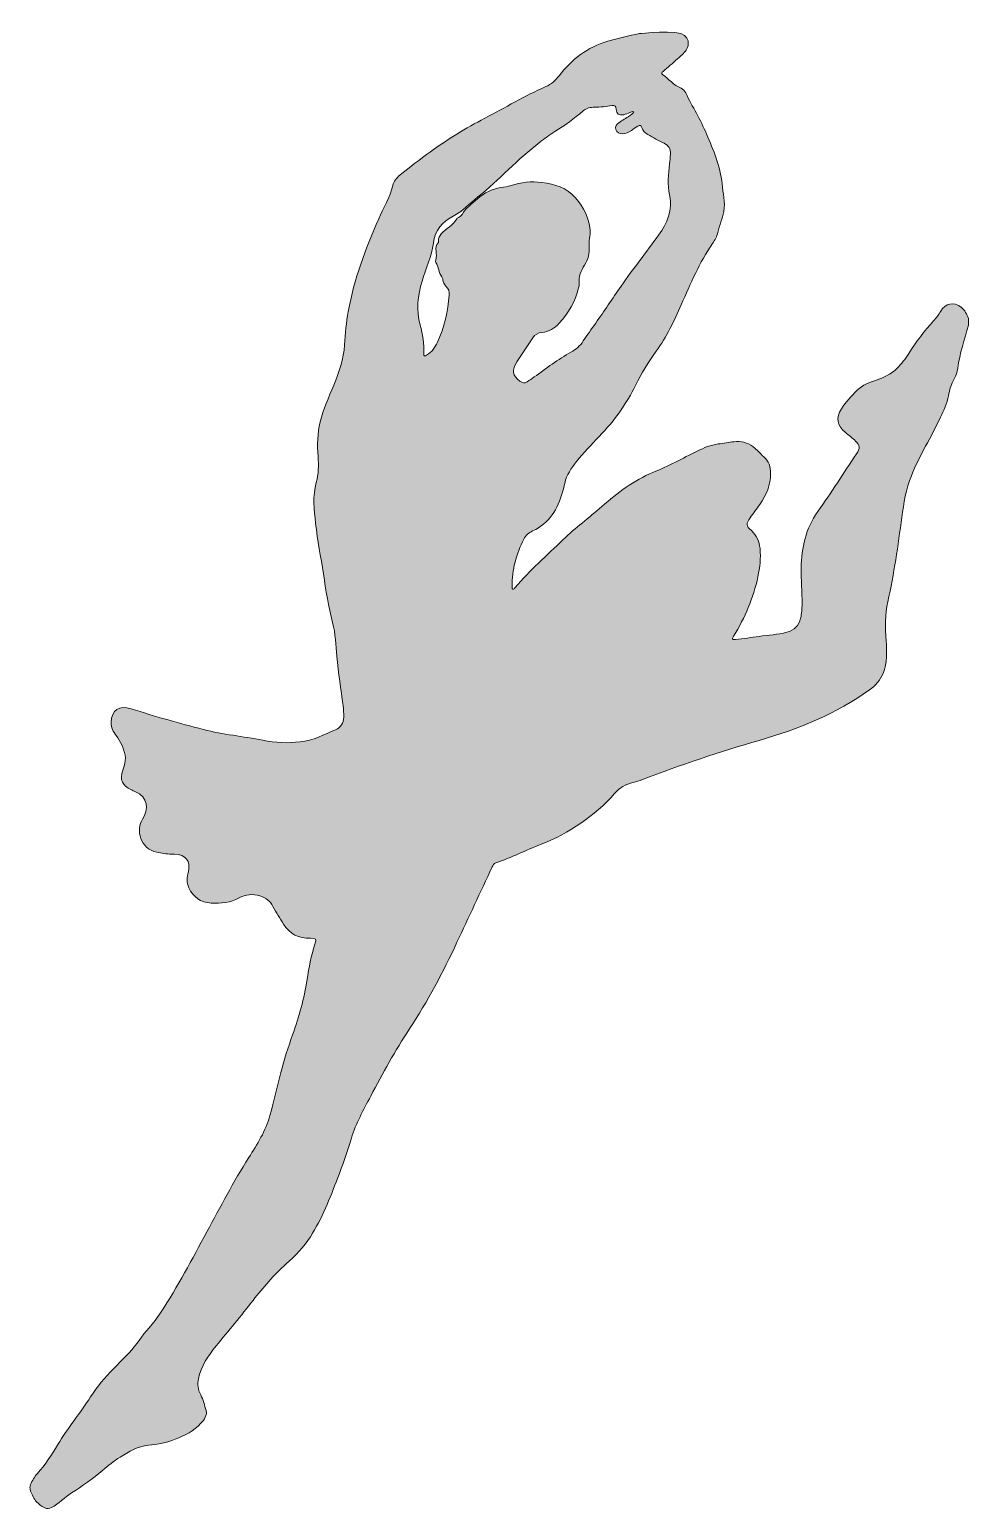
# Model space of a CAD drawing. Header units: inches. Extents: x 18.6 to 61.8, y -74.1 to -6.
import ezdxf

# ---------------------------------------------------------------- set-up
doc = ezdxf.new("R2010")
doc.units = ezdxf.units.IN
doc.header["$MEASUREMENT"] = 0
doc.layers.add('Layer 1', color=7, linetype='Continuous')

msp = doc.modelspace()

# ---------------------------------------------------------------- hatches: boundary and pattern name
at = {"layer": 'Layer 1'}
h = msp.add_hatch(color=7, dxfattribs=at)
edge = h.paths.add_edge_path()
edge.add_spline(control_points=[(61.469, -18.766), (61.144, -18.503), (60.729, -18.58), (60.531, -18.947), (60.44, -19.114), (60.323, -19.258), (60.195, -19.396), (59.766, -19.859), (59.394, -20.365), (59.057, -20.898), (58.9, -21.145), (58.719, -21.375), (58.512, -21.583), (58.256, -21.839), (57.939, -21.99), (57.601, -22.105), (57.266, -22.219), (56.929, -22.334), (56.673, -22.595), (56.413, -22.858), (56.16, -23.13), (55.957, -23.439), (55.691, -23.846), (55.76, -24.214), (56.133, -24.521), (56.294, -24.654), (56.462, -24.781), (56.612, -24.926), (56.821, -25.126), (56.82, -25.267), (56.659, -25.506), (56.062, -26.394), (55.489, -27.299), (54.871, -28.171), (54.314, -28.955), (54.132, -29.829), (54.107, -30.761), (54.093, -31.314), (54.153, -31.864), (54.149, -32.416), (54.148, -32.637), (54.134, -32.856), (54.082, -33.072), (54, -33.416), (53.795, -33.63), (53.449, -33.72), (53.03, -33.828), (52.599, -33.851), (52.175, -33.914), (51.814, -33.968), (51.452, -34.009), (51.091, -34.053), (51.045, -34.059), (50.983, -34.078), (50.954, -34.029), (50.925, -33.979), (50.975, -33.936), (50.999, -33.896), (51.519, -33.047), (51.909, -32.142), (52.119, -31.168), (52.211, -30.742), (52.258, -30.309), (52.214, -29.87), (52.181, -29.542), (52.066, -29.269), (51.817, -29.043), (51.56, -28.81), (51.559, -28.746), (51.757, -28.456), (51.9, -28.246), (52.057, -28.047), (52.204, -27.84), (52.505, -27.412), (52.707, -26.947), (52.702, -26.412), (52.699, -26.115), (52.625, -25.85), (52.383, -25.644), (52.212, -25.498), (52.074, -25.316), (51.889, -25.181), (51.627, -24.989), (51.334, -24.914), (51.014, -24.953), (50.774, -24.981), (50.535, -25.027), (50.295, -25.059), (49.951, -25.105), (49.638, -25.231), (49.328, -25.385), (48.652, -25.72), (47.989, -26.085), (47.287, -26.369), (46.401, -26.729), (45.652, -27.311), (44.941, -27.931), (44.351, -28.447), (43.719, -28.913), (43.155, -29.457), (42.405, -30.181), (41.625, -30.874), (40.941, -31.665), (40.914, -31.696), (40.894, -31.754), (40.842, -31.734), (40.793, -31.715), (40.811, -31.657), (40.81, -31.615), (40.789, -30.84), (41.003, -30.122), (41.343, -29.435), (41.431, -29.259), (41.58, -29.142), (41.751, -29.061), (42.518, -28.7), (42.908, -28.052), (43.127, -27.272), (43.164, -27.14), (43.201, -27.006), (43.228, -26.871), (43.307, -26.479), (43.531, -26.175), (43.775, -25.868), (44.416, -25.06), (45.217, -24.391), (45.797, -23.53), (46.05, -23.154), (46.292, -22.772), (46.484, -22.362), (46.745, -21.805), (47.077, -21.289), (47.436, -20.793), (47.916, -20.132), (48.26, -19.399), (48.588, -18.656), (49.014, -17.686), (49.423, -16.708), (50.033, -15.832), (50.141, -15.677), (50.225, -15.507), (50.27, -15.324), (50.351, -14.997), (50.487, -14.686), (50.549, -14.355), (50.63, -13.926), (50.506, -13.51), (50.468, -13.089), (50.395, -12.272), (50.066, -11.539), (49.753, -10.794), (49.478, -10.14), (49.102, -9.543), (48.797, -8.907), (48.751, -8.809), (48.679, -8.728), (48.578, -8.689), (48.24, -8.554), (48.02, -8.26), (47.731, -8.061), (47.646, -8.002), (47.705, -7.959), (47.751, -7.92), (47.971, -7.727), (48.194, -7.538), (48.413, -7.344), (48.524, -7.246), (48.63, -7.141), (48.735, -7.036), (48.798, -6.973), (48.847, -6.898), (48.877, -6.814), (48.898, -6.755), (48.916, -6.695), (48.915, -6.637), (48.915, -6.637), (48.915, -6.637), (48.915, -6.637), (48.952, -6.461), (48.738, -6.256), (48.738, -6.256), (48.446, -5.992), (46.668, -6.174), (46.668, -6.174), (46.178, -6.28), (45.688, -6.387), (45.206, -6.528), (44.272, -6.801), (43.549, -7.364), (42.965, -8.121), (42.798, -8.337), (42.602, -8.511), (42.356, -8.617), (41.386, -9.034), (40.487, -9.589), (39.552, -10.073), (38.678, -10.526), (37.843, -11.041), (37.044, -11.615), (36.565, -11.96), (36.1, -12.322), (35.64, -12.691), (35.485, -12.815), (35.362, -12.971), (35.317, -13.161), (35.188, -13.712), (34.895, -14.19), (34.668, -14.698), (34.055, -16.072), (33.536, -17.477), (33.266, -18.964), (33.174, -19.47), (33.137, -19.982), (33.097, -20.492), (33.046, -21.146), (32.849, -21.755), (32.6, -22.355), (32.369, -22.91), (32.122, -23.458), (31.978, -24.046), (31.85, -24.573), (31.833, -25.107), (31.875, -25.642), (31.907, -26.043), (31.901, -26.439), (31.795, -26.824), (31.62, -27.454), (31.693, -28.087), (31.766, -28.714), (31.857, -29.491), (32.001, -30.262), (32.122, -31.035), (32.24, -31.787), (32.352, -32.541), (32.546, -33.278), (32.681, -33.789), (32.698, -34.313), (32.746, -34.834), (32.815, -35.592), (32.923, -36.346), (33.031, -37.098), (33.057, -37.275), (33.057, -37.45), (33.056, -37.627), (33.054, -37.899), (32.907, -38.122), (32.684, -38.211), (32.155, -38.425), (31.642, -38.7), (31.061, -38.765), (30.482, -38.83), (29.908, -38.811), (29.334, -38.694), (28.426, -38.509), (27.499, -38.427), (26.6, -38.195), (25.484, -37.907), (24.373, -37.596), (23.276, -37.241), (22.724, -37.063), (22.384, -37.289), (22.353, -37.874), (22.34, -38.114), (22.453, -38.298), (22.59, -38.474), (22.797, -38.741), (22.921, -39.044), (22.995, -39.37), (23.035, -39.545), (23, -39.71), (22.953, -39.876), (22.936, -39.939), (22.911, -40.001), (22.891, -40.064), (22.746, -40.522), (22.853, -40.767), (23.287, -40.973), (23.342, -40.999), (23.395, -41.031), (23.451, -41.052), (24.077, -41.286), (24.074, -41.893), (23.801, -42.315), (23.479, -42.814), (23.688, -43.69), (24.454, -43.844), (24.676, -43.889), (24.898, -43.932), (25.126, -43.927), (25.176, -43.926), (25.225, -43.927), (25.275, -43.928), (25.791, -43.943), (26.029, -44.248), (25.909, -44.752), (25.851, -44.998), (25.817, -45.242), (25.929, -45.481), (26.131, -45.916), (26.481, -46.147), (26.952, -46.184), (27.406, -46.22), (27.843, -46.153), (28.253, -45.94), (28.553, -45.783), (28.866, -45.743), (29.198, -45.849), (29.468, -45.934), (29.671, -46.073), (29.802, -46.342), (29.938, -46.624), (30.127, -46.88), (30.289, -47.149), (30.571, -47.616), (30.996, -47.808), (31.527, -47.803), (31.81, -47.802), (31.812, -47.806), (31.729, -48.071), (31.562, -48.604), (31.452, -49.152), (31.372, -49.703), (31.245, -50.576), (30.992, -51.412), (30.705, -52.243), (30.507, -52.814), (30.304, -53.384), (30.165, -53.978), (30.01, -54.637), (29.841, -55.295), (29.662, -55.949), (29.468, -56.661), (29.083, -57.283), (28.688, -57.896), (27.979, -58.997), (27.385, -60.162), (26.76, -61.31), (26.076, -62.565), (25.424, -63.838), (24.634, -65.032), (24.473, -65.276), (24.294, -65.507), (24.099, -65.726), (23.773, -66.093), (23.514, -66.514), (23.178, -66.874), (22.944, -67.124), (22.699, -67.362), (22.462, -67.607), (22.074, -68.01), (21.712, -68.428), (21.412, -68.901), (20.935, -69.652), (20.356, -70.331), (19.902, -71.096), (19.622, -71.567), (19.326, -72.023), (18.961, -72.433), (18.828, -72.583), (18.725, -72.752), (18.651, -72.939), (18.603, -73.036), (18.61, -73.082), (18.651, -73.237), (18.728, -73.411), (18.798, -73.59), (18.928, -73.736), (19.027, -73.848), (19.143, -73.937), (19.28, -73.998), (19.416, -74.081), (19.505, -74.035), (19.611, -73.998), (19.946, -73.813), (20.212, -73.534), (20.532, -73.326), (21.027, -73.005), (21.514, -72.671), (21.963, -72.284), (22.217, -72.064), (22.483, -71.856), (22.768, -71.676), (23.17, -71.42), (23.583, -71.168), (24.067, -71.129), (24.497, -71.094), (24.906, -71.009), (25.304, -70.85), (25.742, -70.675), (26.164, -70.474), (26.49, -70.118), (26.644, -69.951), (26.788, -69.747), (26.725, -69.525), (26.658, -69.285), (26.588, -69.027), (26.477, -68.814), (26.344, -68.56), (26.318, -68.33), (26.37, -68.073), (26.488, -67.486), (26.821, -67.009), (27.184, -66.556), (27.747, -65.854), (28.338, -65.176), (28.888, -64.465), (29.35, -63.866), (29.836, -63.287), (30.41, -62.788), (30.836, -62.418), (31.224, -62.015), (31.529, -61.533), (32.061, -60.692), (32.42, -59.773), (32.771, -58.849), (33.003, -58.241), (33.223, -57.628), (33.41, -57.004), (33.616, -56.317), (33.968, -55.701), (34.3, -55.072), (34.857, -54.018), (35.422, -52.97), (36.081, -51.974), (36.92, -50.706), (37.629, -49.365), (38.27, -47.987), (38.808, -46.832), (39.348, -45.678), (39.886, -44.522), (39.925, -44.441), (39.965, -44.368), (40.06, -44.336), (40.771, -44.093), (41.439, -43.746), (42.138, -43.474), (43.453, -42.962), (44.582, -42.186), (45.525, -41.141), (45.76, -40.88), (46.029, -40.704), (46.374, -40.637), (46.52, -40.609), (46.66, -40.552), (46.799, -40.5), (48.569, -39.826), (50.358, -39.213), (52.18, -38.696), (53.992, -38.182), (55.71, -37.466), (57.257, -36.372), (57.539, -36.173), (57.748, -35.931), (57.873, -35.614), (58.065, -35.128), (58.051, -34.619), (58.014, -34.111), (57.969, -33.509), (57.959, -32.911), (58.093, -32.318), (58.381, -31.035), (58.566, -29.736), (58.739, -28.434), (58.825, -27.785), (58.928, -27.141), (59.178, -26.522), (59.557, -25.588), (60.095, -24.737), (60.521, -23.829), (60.673, -23.506), (60.816, -23.189), (60.881, -22.84), (60.933, -22.567), (61.013, -22.305), (61.148, -22.06), (61.23, -21.909), (61.287, -21.748), (61.311, -21.576), (61.408, -20.896), (61.619, -20.245), (61.803, -19.586), (61.803, -19.487), (61.803, -19.388), (61.803, -19.288), (61.735, -19.087), (61.64, -18.903), (61.469, -18.766)], knot_values=[0, 0, 0, 0, 1, 1, 1, 2, 2, 2, 3, 3, 3, 4, 4, 4, 5, 5, 5, 6, 6, 6, 7, 7, 7, 8, 8, 8, 9, 9, 9, 10, 10, 10, 11, 11, 11, 12, 12, 12, 13, 13, 13, 14, 14, 14, 15, 15, 15, 16, 16, 16, 17, 17, 17, 18, 18, 18, 19, 19, 19, 20, 20, 20, 21, 21, 21, 22, 22, 22, 23, 23, 23, 24, 24, 24, 25, 25, 25, 26, 26, 26, 27, 27, 27, 28, 28, 28, 29, 29, 29, 30, 30, 30, 31, 31, 31, 32, 32, 32, 33, 33, 33, 34, 34, 34, 35, 35, 35, 36, 36, 36, 37, 37, 37, 38, 38, 38, 39, 39, 39, 40, 40, 40, 41, 41, 41, 42, 42, 42, 43, 43, 43, 44, 44, 44, 45, 45, 45, 46, 46, 46, 47, 47, 47, 48, 48, 48, 49, 49, 49, 50, 50, 50, 51, 51, 51, 52, 52, 52, 53, 53, 53, 54, 54, 54, 55, 55, 55, 56, 56, 56, 57, 57, 57, 58, 58, 58, 59, 59, 59, 60, 60, 60, 61, 61, 61, 62, 62, 62, 63, 63, 63, 64, 64, 64, 65, 65, 65, 66, 66, 66, 67, 67, 67, 68, 68, 68, 69, 69, 69, 70, 70, 70, 71, 71, 71, 72, 72, 72, 73, 73, 73, 74, 74, 74, 75, 75, 75, 76, 76, 76, 77, 77, 77, 78, 78, 78, 79, 79, 79, 80, 80, 80, 81, 81, 81, 82, 82, 82, 83, 83, 83, 84, 84, 84, 85, 85, 85, 86, 86, 86, 87, 87, 87, 88, 88, 88, 89, 89, 89, 90, 90, 90, 91, 91, 91, 92, 92, 92, 93, 93, 93, 94, 94, 94, 95, 95, 95, 96, 96, 96, 97, 97, 97, 98, 98, 98, 99, 99, 99, 100, 100, 100, 101, 101, 101, 102, 102, 102, 103, 103, 103, 104, 104, 104, 105, 105, 105, 106, 106, 106, 107, 107, 107, 108, 108, 108, 109, 109, 109, 110, 110, 110, 111, 111, 111, 112, 112, 112, 113, 113, 113, 114, 114, 114, 115, 115, 115, 116, 116, 116, 117, 117, 117, 118, 118, 118, 119, 119, 119, 120, 120, 120, 121, 121, 121, 122, 122, 122, 123, 123, 123, 124, 124, 124, 125, 125, 125, 126, 126, 126, 127, 127, 127, 128, 128, 128, 129, 129, 129, 130, 130, 130, 131, 131, 131, 132, 132, 132, 133, 133, 133, 134, 134, 134, 135, 135, 135, 136, 136, 136, 137, 137, 137, 138, 138, 138, 139, 139, 139, 140, 140, 140, 141, 141, 141, 142, 142, 142, 143, 143, 143, 144, 144, 144, 145, 145, 145, 146, 146, 146, 147, 147, 147, 148, 148, 148, 149, 149, 149, 150, 150, 150, 151, 151, 151, 152, 152, 152, 153, 153, 153, 154, 154, 154, 155, 155, 155, 156, 156, 156, 157, 157, 157, 158, 158, 158, 159, 159, 159, 160, 160, 160, 161, 161, 161, 162, 162, 162, 162], degree=3, periodic=1)
edge = h.paths.add_edge_path()
edge.add_spline(control_points=[(40.289, -13.264), (39.878, -13.325), (39.524, -13.498), (39.216, -13.776), (38.963, -14.005), (38.674, -14.196), (38.501, -14.503), (38.475, -14.548), (38.421, -14.577), (38.378, -14.612), (38.339, -14.643), (38.282, -14.661), (38.26, -14.701), (38.089, -15.001), (37.761, -15.138), (37.548, -15.395), (37.47, -15.489), (37.414, -15.583), (37.417, -15.706), (37.418, -15.734), (37.428, -15.772), (37.414, -15.788), (37.191, -16.029), (37.391, -16.334), (37.29, -16.593), (37.277, -16.626), (37.276, -16.678), (37.294, -16.706), (37.418, -16.914), (37.434, -17.166), (37.57, -17.366), (37.598, -17.408), (37.625, -17.449), (37.626, -17.501), (37.629, -17.618), (37.679, -17.712), (37.762, -17.793), (37.881, -17.908), (37.928, -18.054), (37.912, -18.215), (37.838, -18.96), (37.701, -19.69), (37.372, -20.371), (37.256, -20.613), (37.112, -20.832), (36.87, -20.97), (36.793, -21.014), (36.732, -21.036), (36.741, -20.908), (36.773, -20.455), (36.691, -20.016), (36.571, -19.584), (36.382, -18.899), (36.467, -18.23), (36.665, -17.563), (36.837, -16.981), (37.1, -16.422), (37.183, -15.82), (37.265, -15.223), (37.577, -14.841), (38.097, -14.578), (38.53, -14.359), (38.853, -13.992), (39.228, -13.694), (40.224, -12.904), (41.063, -11.94), (42.081, -11.178), (42.306, -11.009), (42.524, -10.829), (42.767, -10.686), (43.235, -10.411), (43.658, -10.076), (44.077, -9.734), (44.229, -9.609), (44.408, -9.555), (44.601, -9.564), (44.874, -9.576), (45.138, -9.51), (45.407, -9.489), (45.53, -9.48), (45.599, -9.493), (45.599, -9.65), (45.598, -9.865), (45.732, -9.955), (45.944, -9.906), (46.04, -9.884), (46.131, -9.84), (46.224, -9.807), (46.279, -9.788), (46.328, -9.738), (46.403, -9.778), (46.359, -9.869), (46.279, -9.916), (46.201, -9.965), (46.037, -10.068), (45.873, -10.169), (45.712, -10.276), (45.603, -10.35), (45.54, -10.451), (45.586, -10.588), (45.632, -10.728), (45.743, -10.779), (45.881, -10.784), (46.039, -10.79), (46.169, -10.723), (46.293, -10.634), (46.391, -10.564), (46.49, -10.492), (46.595, -10.433), (46.666, -10.393), (46.76, -10.381), (46.778, -10.492), (46.805, -10.663), (46.928, -10.744), (47.057, -10.818), (47.3, -10.959), (47.545, -11.098), (47.797, -11.223), (48.012, -11.328), (48.111, -11.479), (48.09, -11.722), (48.076, -11.87), (48.077, -12.019), (48.055, -12.167), (47.984, -12.644), (47.956, -13.123), (48.053, -13.599), (48.196, -14.305), (47.953, -14.889), (47.545, -15.45), (46.974, -16.235), (46.381, -17.005), (45.819, -17.796), (45.419, -18.358), (45.047, -18.939), (44.652, -19.504), (44.462, -19.775), (44.256, -20.035), (44.081, -20.316), (43.939, -20.543), (43.742, -20.708), (43.512, -20.834), (42.915, -21.163), (42.376, -21.576), (41.828, -21.976), (41.721, -22.054), (41.61, -22.125), (41.499, -22.198), (41.381, -22.276), (41.274, -22.255), (41.166, -22.171), (40.823, -21.903), (40.78, -21.653), (41.021, -21.286), (41.266, -20.913), (41.513, -20.541), (41.761, -20.169), (41.859, -20.021), (42.004, -19.942), (42.176, -19.926), (42.503, -19.896), (42.754, -19.736), (42.973, -19.502), (43.411, -19.037), (43.702, -18.495), (43.862, -17.88), (43.879, -17.816), (43.897, -17.748), (43.891, -17.685), (43.859, -17.365), (43.97, -17.089), (44.136, -16.827), (44.299, -16.567), (44.384, -16.286), (44.35, -15.976), (44.322, -15.721), (44.422, -15.473), (44.4, -15.22), (44.352, -14.648), (44.09, -14.173), (43.727, -13.74), (43.321, -13.253), (42.769, -13.107), (42.177, -13.024), (41.689, -12.955), (41.223, -13.026), (40.759, -13.169), (40.607, -13.216), (40.447, -13.241), (40.289, -13.264)], knot_values=[0, 0, 0, 0, 1, 1, 1, 2, 2, 2, 3, 3, 3, 4, 4, 4, 5, 5, 5, 6, 6, 6, 7, 7, 7, 8, 8, 8, 9, 9, 9, 10, 10, 10, 11, 11, 11, 12, 12, 12, 13, 13, 13, 14, 14, 14, 15, 15, 15, 16, 16, 16, 17, 17, 17, 18, 18, 18, 19, 19, 19, 20, 20, 20, 21, 21, 21, 22, 22, 22, 23, 23, 23, 24, 24, 24, 25, 25, 25, 26, 26, 26, 27, 27, 27, 28, 28, 28, 29, 29, 29, 30, 30, 30, 31, 31, 31, 32, 32, 32, 33, 33, 33, 34, 34, 34, 35, 35, 35, 36, 36, 36, 37, 37, 37, 38, 38, 38, 39, 39, 39, 40, 40, 40, 41, 41, 41, 42, 42, 42, 43, 43, 43, 44, 44, 44, 45, 45, 45, 46, 46, 46, 47, 47, 47, 48, 48, 48, 49, 49, 49, 50, 50, 50, 51, 51, 51, 52, 52, 52, 53, 53, 53, 54, 54, 54, 55, 55, 55, 56, 56, 56, 57, 57, 57, 58, 58, 58, 59, 59, 59, 60, 60, 60, 61, 61, 61, 62, 62, 62, 63, 63, 63, 63], degree=3, periodic=1)

# ---------------------------------------------------------------- linework, layer by layer
at = {"layer": 'Layer 1', "lineweight": 0}
for points, knots in [([(61.469, -18.766), (61.144, -18.503), (60.729, -18.58), (60.531, -18.947), (60.44, -19.114), (60.323, -19.258), (60.195, -19.396), (59.766, -19.859), (59.394, -20.365), (59.057, -20.898), (58.9, -21.145), (58.719, -21.375), (58.512, -21.583), (58.256, -21.839), (57.939, -21.99), (57.601, -22.105), (57.266, -22.219), (56.929, -22.334), (56.673, -22.595), (56.413, -22.858), (56.16, -23.13), (55.957, -23.439), (55.691, -23.846), (55.76, -24.214), (56.133, -24.521), (56.294, -24.654), (56.462, -24.781), (56.612, -24.926), (56.821, -25.126), (56.82, -25.267), (56.659, -25.506), (56.062, -26.394), (55.489, -27.299), (54.871, -28.171), (54.314, -28.955), (54.132, -29.829), (54.107, -30.761), (54.093, -31.314), (54.153, -31.864), (54.149, -32.416), (54.148, -32.637), (54.134, -32.856), (54.082, -33.072), (54, -33.416), (53.795, -33.63), (53.449, -33.72), (53.03, -33.828), (52.599, -33.851), (52.175, -33.914), (51.814, -33.968), (51.452, -34.009), (51.091, -34.053), (51.045, -34.059), (50.983, -34.078), (50.954, -34.029), (50.925, -33.979), (50.975, -33.936), (50.999, -33.896), (51.519, -33.047), (51.909, -32.142), (52.119, -31.168), (52.211, -30.742), (52.258, -30.309), (52.214, -29.87), (52.181, -29.542), (52.066, -29.269), (51.817, -29.043), (51.56, -28.81), (51.559, -28.746), (51.757, -28.456), (51.9, -28.246), (52.057, -28.047), (52.204, -27.84), (52.505, -27.412), (52.707, -26.947), (52.702, -26.412), (52.699, -26.115), (52.625, -25.85), (52.383, -25.644), (52.212, -25.498), (52.074, -25.316), (51.889, -25.181), (51.627, -24.989), (51.334, -24.914), (51.014, -24.953), (50.774, -24.981), (50.535, -25.027), (50.295, -25.059), (49.951, -25.105), (49.638, -25.231), (49.328, -25.385), (48.652, -25.72), (47.989, -26.085), (47.287, -26.369), (46.401, -26.729), (45.652, -27.311), (44.941, -27.931), (44.351, -28.447), (43.719, -28.913), (43.155, -29.457), (42.405, -30.181), (41.625, -30.874), (40.941, -31.665), (40.914, -31.696), (40.894, -31.754), (40.842, -31.734), (40.793, -31.715), (40.811, -31.657), (40.81, -31.615), (40.789, -30.84), (41.003, -30.122), (41.343, -29.435), (41.431, -29.259), (41.58, -29.142), (41.751, -29.061), (42.518, -28.7), (42.908, -28.052), (43.127, -27.272), (43.164, -27.14), (43.201, -27.006), (43.228, -26.871), (43.307, -26.479), (43.531, -26.175), (43.775, -25.868), (44.416, -25.06), (45.217, -24.391), (45.797, -23.53), (46.05, -23.154), (46.292, -22.772), (46.484, -22.362), (46.745, -21.805), (47.077, -21.289), (47.436, -20.793), (47.916, -20.132), (48.26, -19.399), (48.588, -18.656), (49.014, -17.686), (49.423, -16.708), (50.033, -15.832), (50.141, -15.677), (50.225, -15.507), (50.27, -15.324), (50.351, -14.997), (50.487, -14.686), (50.549, -14.355), (50.63, -13.926), (50.506, -13.51), (50.468, -13.089), (50.395, -12.272), (50.066, -11.539), (49.753, -10.794), (49.478, -10.14), (49.102, -9.543), (48.797, -8.907), (48.751, -8.809), (48.679, -8.728), (48.578, -8.689), (48.24, -8.554), (48.02, -8.26), (47.731, -8.061), (47.646, -8.002), (47.705, -7.959), (47.751, -7.92), (47.971, -7.727), (48.194, -7.538), (48.413, -7.344), (48.524, -7.246), (48.63, -7.141), (48.735, -7.036), (48.798, -6.973), (48.847, -6.898), (48.877, -6.814), (48.898, -6.755), (48.916, -6.695), (48.915, -6.637), (48.915, -6.637), (48.915, -6.637), (48.915, -6.637), (48.952, -6.461), (48.738, -6.256), (48.738, -6.256), (48.446, -5.992), (46.668, -6.174), (46.668, -6.174), (46.178, -6.28), (45.688, -6.387), (45.206, -6.528), (44.272, -6.801), (43.549, -7.364), (42.965, -8.121), (42.798, -8.337), (42.602, -8.511), (42.356, -8.617), (41.386, -9.034), (40.487, -9.589), (39.552, -10.073), (38.678, -10.526), (37.843, -11.041), (37.044, -11.615), (36.565, -11.96), (36.1, -12.322), (35.64, -12.691), (35.485, -12.815), (35.362, -12.971), (35.317, -13.161), (35.188, -13.712), (34.895, -14.19), (34.668, -14.698), (34.055, -16.072), (33.536, -17.477), (33.266, -18.964), (33.174, -19.47), (33.137, -19.982), (33.097, -20.492), (33.046, -21.146), (32.849, -21.755), (32.6, -22.355), (32.369, -22.91), (32.122, -23.458), (31.978, -24.046), (31.85, -24.573), (31.833, -25.107), (31.875, -25.642), (31.907, -26.043), (31.901, -26.439), (31.795, -26.824), (31.62, -27.454), (31.693, -28.087), (31.766, -28.714), (31.857, -29.491), (32.001, -30.262), (32.122, -31.035), (32.24, -31.787), (32.352, -32.541), (32.546, -33.278), (32.681, -33.789), (32.698, -34.313), (32.746, -34.834), (32.815, -35.592), (32.923, -36.346), (33.031, -37.098), (33.057, -37.275), (33.057, -37.45), (33.056, -37.627), (33.054, -37.899), (32.907, -38.122), (32.684, -38.211), (32.155, -38.425), (31.642, -38.7), (31.061, -38.765), (30.482, -38.83), (29.908, -38.811), (29.334, -38.694), (28.426, -38.509), (27.499, -38.427), (26.6, -38.195), (25.484, -37.907), (24.373, -37.596), (23.276, -37.241), (22.724, -37.063), (22.384, -37.289), (22.353, -37.874), (22.34, -38.114), (22.453, -38.298), (22.59, -38.474), (22.797, -38.741), (22.921, -39.044), (22.995, -39.37), (23.035, -39.545), (23, -39.71), (22.953, -39.876), (22.936, -39.939), (22.911, -40.001), (22.891, -40.064), (22.746, -40.522), (22.853, -40.767), (23.287, -40.973), (23.342, -40.999), (23.395, -41.031), (23.451, -41.052), (24.077, -41.286), (24.074, -41.893), (23.801, -42.315), (23.479, -42.814), (23.688, -43.69), (24.454, -43.844), (24.676, -43.889), (24.898, -43.932), (25.126, -43.927), (25.176, -43.926), (25.225, -43.927), (25.275, -43.928), (25.791, -43.943), (26.029, -44.248), (25.909, -44.752), (25.851, -44.998), (25.817, -45.242), (25.929, -45.481), (26.131, -45.916), (26.481, -46.147), (26.952, -46.184), (27.406, -46.22), (27.843, -46.153), (28.253, -45.94), (28.553, -45.783), (28.866, -45.743), (29.198, -45.849), (29.468, -45.934), (29.671, -46.073), (29.802, -46.342), (29.938, -46.624), (30.127, -46.88), (30.289, -47.149), (30.571, -47.616), (30.996, -47.808), (31.527, -47.803), (31.81, -47.802), (31.812, -47.806), (31.729, -48.071), (31.562, -48.604), (31.452, -49.152), (31.372, -49.703), (31.245, -50.576), (30.992, -51.412), (30.705, -52.243), (30.507, -52.814), (30.304, -53.384), (30.165, -53.978), (30.01, -54.637), (29.841, -55.295), (29.662, -55.949), (29.468, -56.661), (29.083, -57.283), (28.688, -57.896), (27.979, -58.997), (27.385, -60.162), (26.76, -61.31), (26.076, -62.565), (25.424, -63.838), (24.634, -65.032), (24.473, -65.276), (24.294, -65.507), (24.099, -65.726), (23.773, -66.093), (23.514, -66.514), (23.178, -66.874), (22.944, -67.124), (22.699, -67.362), (22.462, -67.607), (22.074, -68.01), (21.712, -68.428), (21.412, -68.901), (20.935, -69.652), (20.356, -70.331), (19.902, -71.096), (19.622, -71.567), (19.326, -72.023), (18.961, -72.433), (18.828, -72.583), (18.725, -72.752), (18.651, -72.939), (18.603, -73.036), (18.61, -73.082), (18.651, -73.237), (18.728, -73.411), (18.798, -73.59), (18.928, -73.736), (19.027, -73.848), (19.143, -73.937), (19.28, -73.998), (19.416, -74.081), (19.505, -74.035), (19.611, -73.998), (19.946, -73.813), (20.212, -73.534), (20.532, -73.326), (21.027, -73.005), (21.514, -72.671), (21.963, -72.284), (22.217, -72.064), (22.483, -71.856), (22.768, -71.676), (23.17, -71.42), (23.583, -71.168), (24.067, -71.129), (24.497, -71.094), (24.906, -71.009), (25.304, -70.85), (25.742, -70.675), (26.164, -70.474), (26.49, -70.118), (26.644, -69.951), (26.788, -69.747), (26.725, -69.525), (26.658, -69.285), (26.588, -69.027), (26.477, -68.814), (26.344, -68.56), (26.318, -68.33), (26.37, -68.073), (26.488, -67.486), (26.821, -67.009), (27.184, -66.556), (27.747, -65.854), (28.338, -65.176), (28.888, -64.465), (29.35, -63.866), (29.836, -63.287), (30.41, -62.788), (30.836, -62.418), (31.224, -62.015), (31.529, -61.533), (32.061, -60.692), (32.42, -59.773), (32.771, -58.849), (33.003, -58.241), (33.223, -57.628), (33.41, -57.004), (33.616, -56.317), (33.968, -55.701), (34.3, -55.072), (34.857, -54.018), (35.422, -52.97), (36.081, -51.974), (36.92, -50.706), (37.629, -49.365), (38.27, -47.987), (38.808, -46.832), (39.348, -45.678), (39.886, -44.522), (39.925, -44.441), (39.965, -44.368), (40.06, -44.336), (40.771, -44.093), (41.439, -43.746), (42.138, -43.474), (43.453, -42.962), (44.582, -42.186), (45.525, -41.141), (45.76, -40.88), (46.029, -40.704), (46.374, -40.637), (46.52, -40.609), (46.66, -40.552), (46.799, -40.5), (48.569, -39.826), (50.358, -39.213), (52.18, -38.696), (53.992, -38.182), (55.71, -37.466), (57.257, -36.372), (57.539, -36.173), (57.748, -35.931), (57.873, -35.614), (58.065, -35.128), (58.051, -34.619), (58.014, -34.111), (57.969, -33.509), (57.959, -32.911), (58.093, -32.318), (58.381, -31.035), (58.566, -29.736), (58.739, -28.434), (58.825, -27.785), (58.928, -27.141), (59.178, -26.522), (59.557, -25.588), (60.095, -24.737), (60.521, -23.829), (60.673, -23.506), (60.816, -23.189), (60.881, -22.84), (60.933, -22.567), (61.013, -22.305), (61.148, -22.06), (61.23, -21.909), (61.287, -21.748), (61.311, -21.576), (61.408, -20.896), (61.619, -20.245), (61.803, -19.586), (61.803, -19.487), (61.803, -19.388), (61.803, -19.288), (61.735, -19.087), (61.64, -18.903), (61.469, -18.766)], [0, 0, 0, 0, 1, 1, 1, 2, 2, 2, 3, 3, 3, 4, 4, 4, 5, 5, 5, 6, 6, 6, 7, 7, 7, 8, 8, 8, 9, 9, 9, 10, 10, 10, 11, 11, 11, 12, 12, 12, 13, 13, 13, 14, 14, 14, 15, 15, 15, 16, 16, 16, 17, 17, 17, 18, 18, 18, 19, 19, 19, 20, 20, 20, 21, 21, 21, 22, 22, 22, 23, 23, 23, 24, 24, 24, 25, 25, 25, 26, 26, 26, 27, 27, 27, 28, 28, 28, 29, 29, 29, 30, 30, 30, 31, 31, 31, 32, 32, 32, 33, 33, 33, 34, 34, 34, 35, 35, 35, 36, 36, 36, 37, 37, 37, 38, 38, 38, 39, 39, 39, 40, 40, 40, 41, 41, 41, 42, 42, 42, 43, 43, 43, 44, 44, 44, 45, 45, 45, 46, 46, 46, 47, 47, 47, 48, 48, 48, 49, 49, 49, 50, 50, 50, 51, 51, 51, 52, 52, 52, 53, 53, 53, 54, 54, 54, 55, 55, 55, 56, 56, 56, 57, 57, 57, 58, 58, 58, 59, 59, 59, 60, 60, 60, 61, 61, 61, 62, 62, 62, 63, 63, 63, 64, 64, 64, 65, 65, 65, 66, 66, 66, 67, 67, 67, 68, 68, 68, 69, 69, 69, 70, 70, 70, 71, 71, 71, 72, 72, 72, 73, 73, 73, 74, 74, 74, 75, 75, 75, 76, 76, 76, 77, 77, 77, 78, 78, 78, 79, 79, 79, 80, 80, 80, 81, 81, 81, 82, 82, 82, 83, 83, 83, 84, 84, 84, 85, 85, 85, 86, 86, 86, 87, 87, 87, 88, 88, 88, 89, 89, 89, 90, 90, 90, 91, 91, 91, 92, 92, 92, 93, 93, 93, 94, 94, 94, 95, 95, 95, 96, 96, 96, 97, 97, 97, 98, 98, 98, 99, 99, 99, 100, 100, 100, 101, 101, 101, 102, 102, 102, 103, 103, 103, 104, 104, 104, 105, 105, 105, 106, 106, 106, 107, 107, 107, 108, 108, 108, 109, 109, 109, 110, 110, 110, 111, 111, 111, 112, 112, 112, 113, 113, 113, 114, 114, 114, 115, 115, 115, 116, 116, 116, 117, 117, 117, 118, 118, 118, 119, 119, 119, 120, 120, 120, 121, 121, 121, 122, 122, 122, 123, 123, 123, 124, 124, 124, 125, 125, 125, 126, 126, 126, 127, 127, 127, 128, 128, 128, 129, 129, 129, 130, 130, 130, 131, 131, 131, 132, 132, 132, 133, 133, 133, 134, 134, 134, 135, 135, 135, 136, 136, 136, 137, 137, 137, 138, 138, 138, 139, 139, 139, 140, 140, 140, 141, 141, 141, 142, 142, 142, 143, 143, 143, 144, 144, 144, 145, 145, 145, 146, 146, 146, 147, 147, 147, 148, 148, 148, 149, 149, 149, 150, 150, 150, 151, 151, 151, 152, 152, 152, 153, 153, 153, 154, 154, 154, 155, 155, 155, 156, 156, 156, 157, 157, 157, 158, 158, 158, 159, 159, 159, 160, 160, 160, 161, 161, 161, 162, 162, 162, 162]), ([(40.289, -13.264), (39.878, -13.325), (39.524, -13.498), (39.216, -13.776), (38.963, -14.005), (38.674, -14.196), (38.501, -14.503), (38.475, -14.548), (38.421, -14.577), (38.378, -14.612), (38.339, -14.643), (38.282, -14.661), (38.26, -14.701), (38.089, -15.001), (37.761, -15.138), (37.548, -15.395), (37.47, -15.489), (37.414, -15.583), (37.417, -15.706), (37.418, -15.734), (37.428, -15.772), (37.414, -15.788), (37.191, -16.029), (37.391, -16.334), (37.29, -16.593), (37.277, -16.626), (37.276, -16.678), (37.294, -16.706), (37.418, -16.914), (37.434, -17.166), (37.57, -17.366), (37.598, -17.408), (37.625, -17.449), (37.626, -17.501), (37.629, -17.618), (37.679, -17.712), (37.762, -17.793), (37.881, -17.908), (37.928, -18.054), (37.912, -18.215), (37.838, -18.96), (37.701, -19.69), (37.372, -20.371), (37.256, -20.613), (37.112, -20.832), (36.87, -20.97), (36.793, -21.014), (36.732, -21.036), (36.741, -20.908), (36.773, -20.455), (36.691, -20.016), (36.571, -19.584), (36.382, -18.899), (36.467, -18.23), (36.665, -17.563), (36.837, -16.981), (37.1, -16.422), (37.183, -15.82), (37.265, -15.223), (37.577, -14.841), (38.097, -14.578), (38.53, -14.359), (38.853, -13.992), (39.228, -13.694), (40.224, -12.904), (41.063, -11.94), (42.081, -11.178), (42.306, -11.009), (42.524, -10.829), (42.767, -10.686), (43.235, -10.411), (43.658, -10.076), (44.077, -9.734), (44.229, -9.609), (44.408, -9.555), (44.601, -9.564), (44.874, -9.576), (45.138, -9.51), (45.407, -9.489), (45.53, -9.48), (45.599, -9.493), (45.599, -9.65), (45.598, -9.865), (45.732, -9.955), (45.944, -9.906), (46.04, -9.884), (46.131, -9.84), (46.224, -9.807), (46.279, -9.788), (46.328, -9.738), (46.403, -9.778), (46.359, -9.869), (46.279, -9.916), (46.201, -9.965), (46.037, -10.068), (45.873, -10.169), (45.712, -10.276), (45.603, -10.35), (45.54, -10.451), (45.586, -10.588), (45.632, -10.728), (45.743, -10.779), (45.881, -10.784), (46.039, -10.79), (46.169, -10.723), (46.293, -10.634), (46.391, -10.564), (46.49, -10.492), (46.595, -10.433), (46.666, -10.393), (46.76, -10.381), (46.778, -10.492), (46.805, -10.663), (46.928, -10.744), (47.057, -10.818), (47.3, -10.959), (47.545, -11.098), (47.797, -11.223), (48.012, -11.328), (48.111, -11.479), (48.09, -11.722), (48.076, -11.87), (48.077, -12.019), (48.055, -12.167), (47.984, -12.644), (47.956, -13.123), (48.053, -13.599), (48.196, -14.305), (47.953, -14.889), (47.545, -15.45), (46.974, -16.235), (46.381, -17.005), (45.819, -17.796), (45.419, -18.358), (45.047, -18.939), (44.652, -19.504), (44.462, -19.775), (44.256, -20.035), (44.081, -20.316), (43.939, -20.543), (43.742, -20.708), (43.512, -20.834), (42.915, -21.163), (42.376, -21.576), (41.828, -21.976), (41.721, -22.054), (41.61, -22.125), (41.499, -22.198), (41.381, -22.276), (41.274, -22.255), (41.166, -22.171), (40.823, -21.903), (40.78, -21.653), (41.021, -21.286), (41.266, -20.913), (41.513, -20.541), (41.761, -20.169), (41.859, -20.021), (42.004, -19.942), (42.176, -19.926), (42.503, -19.896), (42.754, -19.736), (42.973, -19.502), (43.411, -19.037), (43.702, -18.495), (43.862, -17.88), (43.879, -17.816), (43.897, -17.748), (43.891, -17.685), (43.859, -17.365), (43.97, -17.089), (44.136, -16.827), (44.299, -16.567), (44.384, -16.286), (44.35, -15.976), (44.322, -15.721), (44.422, -15.473), (44.4, -15.22), (44.352, -14.648), (44.09, -14.173), (43.727, -13.74), (43.321, -13.253), (42.769, -13.107), (42.177, -13.024), (41.689, -12.955), (41.223, -13.026), (40.759, -13.169), (40.607, -13.216), (40.447, -13.241), (40.289, -13.264)], [0, 0, 0, 0, 1, 1, 1, 2, 2, 2, 3, 3, 3, 4, 4, 4, 5, 5, 5, 6, 6, 6, 7, 7, 7, 8, 8, 8, 9, 9, 9, 10, 10, 10, 11, 11, 11, 12, 12, 12, 13, 13, 13, 14, 14, 14, 15, 15, 15, 16, 16, 16, 17, 17, 17, 18, 18, 18, 19, 19, 19, 20, 20, 20, 21, 21, 21, 22, 22, 22, 23, 23, 23, 24, 24, 24, 25, 25, 25, 26, 26, 26, 27, 27, 27, 28, 28, 28, 29, 29, 29, 30, 30, 30, 31, 31, 31, 32, 32, 32, 33, 33, 33, 34, 34, 34, 35, 35, 35, 36, 36, 36, 37, 37, 37, 38, 38, 38, 39, 39, 39, 40, 40, 40, 41, 41, 41, 42, 42, 42, 43, 43, 43, 44, 44, 44, 45, 45, 45, 46, 46, 46, 47, 47, 47, 48, 48, 48, 49, 49, 49, 50, 50, 50, 51, 51, 51, 52, 52, 52, 53, 53, 53, 54, 54, 54, 55, 55, 55, 56, 56, 56, 57, 57, 57, 58, 58, 58, 59, 59, 59, 60, 60, 60, 61, 61, 61, 62, 62, 62, 63, 63, 63, 63])]:
    msp.add_open_spline(points, degree=3, knots=knots, dxfattribs=at)

doc.saveas('drawing.dxf')
